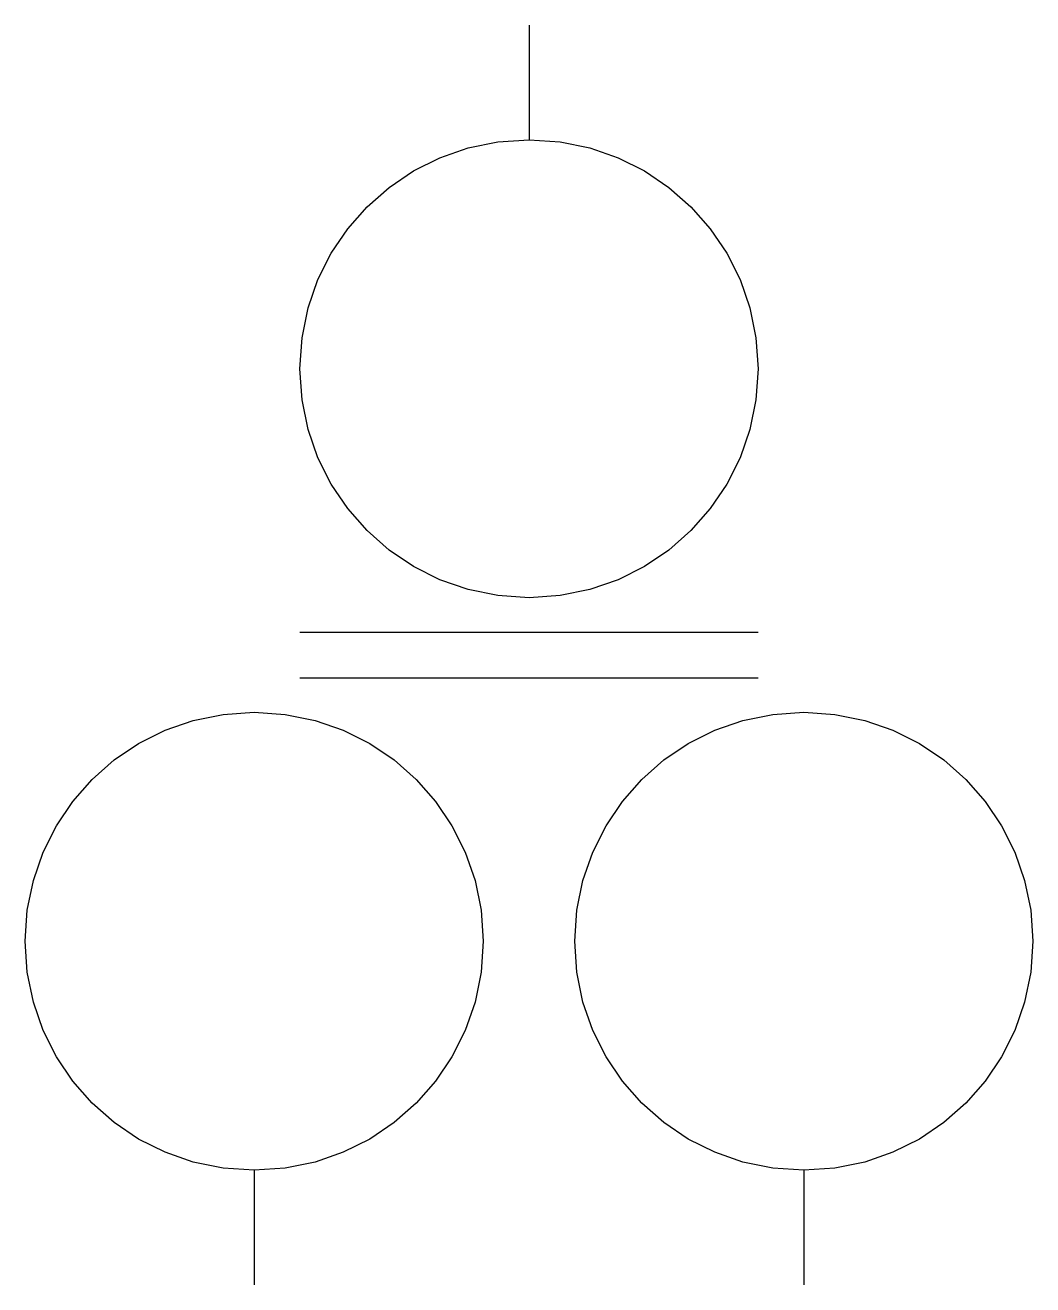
# Model space of a CAD drawing. Header units: millimetres. Extents: x -11 to 11, y -27.5 to 0.
import ezdxf
from ezdxf.enums import TextEntityAlignment as Align

# ---------------------------------------------------------------- set-up
doc = ezdxf.new("R2010")
doc.units = ezdxf.units.MM
doc.layers.get('0').update_dxf_attribs({"linetype": 'CONTINUOUS'})
doc.styles.add('ARIAL', font='arial.ttf')

# ---------------------------------------------------------------- blocks, each defined once
blk = doc.blocks.new('291_E_MV_SLD_IEC60617_transformer_3w')
at = {"true_color": 0x0000ff}
for p, q in [((0, 0), (0, -2.5)), ((-5, -13.25), (5, -13.25)), ((-5, -14.25), (5, -14.25)), ((-6, -25), (-6, -27.5)), ((6, -25), (6, -27.5))]:
    blk.add_line(p, q, dxfattribs=at)
for points in [[(5, -7.5), (4.954, -8.178), (4.821, -8.829), (4.607, -9.446), (4.317, -10.023), (3.958, -10.555), (3.535, -11.035), (3.055, -11.458), (2.523, -11.817), (1.946, -12.107), (1.329, -12.321), (0.678, -12.454), (0, -12.5), (-0.678, -12.454), (-1.329, -12.321), (-1.946, -12.107), (-2.523, -11.817), (-3.055, -11.458), (-3.535, -11.035), (-3.958, -10.555), (-4.317, -10.023), (-4.607, -9.446), (-4.821, -8.829), (-4.954, -8.178), (-5, -7.5), (-4.954, -6.822), (-4.821, -6.171), (-4.607, -5.554), (-4.317, -4.977), (-3.958, -4.445), (-3.535, -3.965), (-3.055, -3.542), (-2.523, -3.183), (-1.946, -2.893), (-1.329, -2.679), (-0.678, -2.546), (0, -2.5), (0.678, -2.546), (1.329, -2.679), (1.946, -2.893), (2.523, -3.183), (3.055, -3.542), (3.535, -3.965), (3.958, -4.445), (4.317, -4.977), (4.607, -5.554), (4.821, -6.171), (4.954, -6.822), (5, -7.5)], [(-1, -20), (-1.046, -20.678), (-1.179, -21.329), (-1.393, -21.946), (-1.683, -22.523), (-2.042, -23.055), (-2.465, -23.535), (-2.945, -23.958), (-3.477, -24.317), (-4.054, -24.607), (-4.671, -24.821), (-5.322, -24.954), (-6, -25), (-6.678, -24.954), (-7.329, -24.821), (-7.946, -24.607), (-8.523, -24.317), (-9.055, -23.958), (-9.535, -23.535), (-9.958, -23.055), (-10.317, -22.523), (-10.607, -21.946), (-10.821, -21.329), (-10.954, -20.678), (-11, -20), (-10.954, -19.322), (-10.821, -18.671), (-10.607, -18.054), (-10.317, -17.477), (-9.958, -16.945), (-9.535, -16.465), (-9.055, -16.042), (-8.523, -15.683), (-7.946, -15.393), (-7.329, -15.179), (-6.678, -15.046), (-6, -15), (-5.322, -15.046), (-4.671, -15.179), (-4.054, -15.393), (-3.477, -15.683), (-2.945, -16.042), (-2.465, -16.465), (-2.042, -16.945), (-1.683, -17.477), (-1.393, -18.054), (-1.179, -18.671), (-1.046, -19.322), (-1, -20)], [(11, -20), (10.954, -20.678), (10.821, -21.329), (10.607, -21.946), (10.317, -22.523), (9.958, -23.055), (9.535, -23.535), (9.055, -23.958), (8.523, -24.317), (7.946, -24.607), (7.329, -24.821), (6.678, -24.954), (6, -25), (5.322, -24.954), (4.671, -24.821), (4.054, -24.607), (3.477, -24.317), (2.945, -23.958), (2.465, -23.535), (2.042, -23.055), (1.683, -22.523), (1.393, -21.946), (1.179, -21.329), (1.046, -20.678), (1, -20), (1.046, -19.322), (1.179, -18.671), (1.393, -18.054), (1.683, -17.477), (2.042, -16.945), (2.465, -16.465), (2.945, -16.042), (3.477, -15.683), (4.054, -15.393), (4.671, -15.179), (5.322, -15.046), (6, -15), (6.678, -15.046), (7.329, -15.179), (7.946, -15.393), (8.523, -15.683), (9.055, -16.042), (9.535, -16.465), (9.958, -16.945), (10.317, -17.477), (10.607, -18.054), (10.821, -18.671), (10.954, -19.322), (11, -20)]]:
    blk.add_lwpolyline(points, close=True, dxfattribs=at)
at = {"true_color": 0x0000ff, "style": 'ARIAL'}
blk.add_attdef('TAG', text='', height=2.5, dxfattribs=at).set_placement((-13, -2.2), align=Align.RIGHT)
at = {"color": 7, "style": 'ARIAL'}
for tag, p in [('POWER', (-13, -9)), ('RATIO_PRIM', (-13, -12)), ('VECTOR', (-13, -15)), ('MANUFACTURER', (-13, -18))]:
    blk.add_attdef(tag, text='', height=1.7, dxfattribs=at).set_placement(p, align=Align.RIGHT)

msp = doc.modelspace()

# ---------------------------------------------------------------- block references
msp.add_blockref('291_E_MV_SLD_IEC60617_transformer_3w', (0, 0))

doc.saveas('drawing.dxf')
